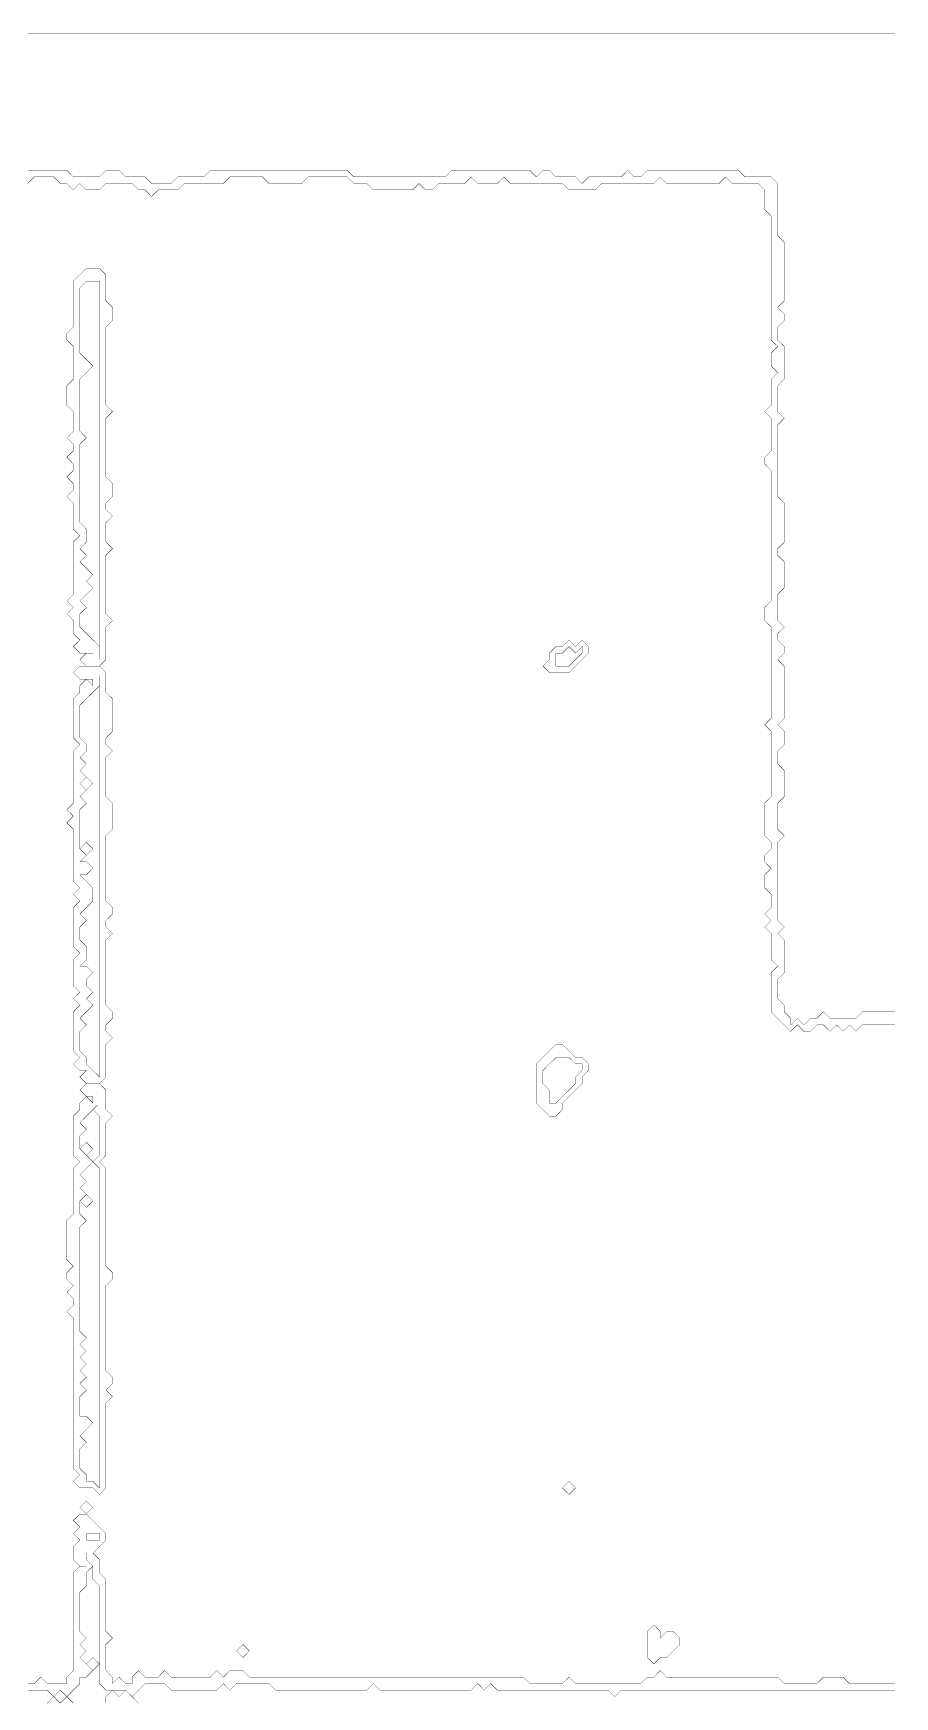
# Model space of a CAD drawing. Header units: metres. Extents: x 0 to 5089, y -5089 to 0.
# Drawn here: x 2458 to 3774, y -2540 to 0 of the extents above; entities that cross this region are included whole.
import ezdxf

# ---------------------------------------------------------------- set-up
doc = ezdxf.new("R2010")
doc.units = ezdxf.units.M
doc.layers.add('conductor', color=1, linetype='Continuous')
doc.layers.add('substrate', color=5, linetype='Continuous')

msp = doc.modelspace()

# ---------------------------------------------------------------- linework, layer by layer
at = {"layer": 'conductor', "const_width": 0.5}
for points in [[(3774.5, -1513.8), (3764.5, -1513.8), (3754.5, -1513.8), (3744.6, -1513.8), (3734.6, -1513.8), (3724.7, -1513.8), (3714.7, -1523.7), (3704.7, -1513.8), (3694.8, -1523.7), (3684.8, -1513.8), (3674.9, -1523.7), (3664.9, -1513.8), (3654.9, -1513.8), (3645, -1523.7), (3635, -1523.7), (3625.1, -1513.8), (3615.1, -1523.7), (3605.2, -1513.8), (3595.2, -1503.8), (3585.2, -1493.8), (3585.2, -1483.9), (3585.2, -1473.9), (3585.2, -1464), (3585.2, -1454), (3585.2, -1444.1), (3585.2, -1434.1), (3595.2, -1424.1), (3585.2, -1414.2), (3585.2, -1404.2), (3585.2, -1394.3), (3585.2, -1384.3), (3585.2, -1374.3), (3575.3, -1364.4), (3585.2, -1354.4), (3575.3, -1344.5), (3585.2, -1334.5), (3585.2, -1324.5), (3585.2, -1314.6), (3575.3, -1304.6), (3575.3, -1294.7), (3575.3, -1284.7), (3585.2, -1274.8), (3575.3, -1264.8), (3575.3, -1254.8), (3585.2, -1244.9), (3585.2, -1234.9), (3575.3, -1225), (3575.3, -1215), (3575.3, -1205), (3575.3, -1195.1), (3575.3, -1185.1), (3575.3, -1175.2), (3585.2, -1165.2), (3585.2, -1155.2), (3585.2, -1145.3), (3585.2, -1135.3), (3585.2, -1125.4), (3585.2, -1115.4), (3585.2, -1105.4), (3585.2, -1095.5), (3585.2, -1085.5), (3585.2, -1075.6), (3585.2, -1065.6), (3575.3, -1055.7), (3585.2, -1045.7), (3585.2, -1035.7), (3585.2, -1025.8), (3585.2, -1015.8), (3585.2, -1005.9), (3585.2, -995.9), (3585.2, -985.9), (3585.2, -976), (3585.2, -966), (3585.2, -956.1), (3585.2, -946.1), (3585.2, -936.1), (3585.2, -926.2), (3585.2, -916.2), (3585.2, -906.3), (3575.3, -896.3), (3575.3, -886.3), (3575.3, -876.4), (3585.2, -866.4), (3585.2, -856.5), (3585.2, -846.5), (3585.2, -836.6), (3585.2, -826.6), (3585.2, -816.6), (3585.2, -806.7), (3585.2, -796.7), (3585.2, -786.8), (3585.2, -776.8), (3585.2, -766.8), (3585.2, -756.9), (3585.2, -746.9), (3585.2, -737), (3585.2, -727), (3585.2, -717), (3585.2, -707.1), (3585.2, -697.1), (3585.2, -687.2), (3585.2, -677.2), (3585.2, -667.3), (3575.3, -657.3), (3575.3, -647.3), (3585.2, -637.4), (3585.2, -627.4), (3585.2, -617.5), (3585.2, -607.5), (3585.2, -597.5), (3585.2, -587.6), (3575.3, -577.6), (3585.2, -567.7), (3585.2, -557.7), (3585.2, -547.7), (3585.2, -537.8), (3585.2, -527.8), (3595.2, -517.9), (3585.2, -507.9), (3585.2, -497.9), (3585.2, -488), (3595.2, -478), (3585.2, -468.1), (3585.2, -458.1), (3585.2, -448.2), (3585.2, -438.2), (3585.2, -428.2), (3585.2, -418.3), (3585.2, -408.3), (3585.2, -398.4), (3585.2, -388.4), (3585.2, -378.4), (3585.2, -368.5), (3585.2, -358.5), (3585.2, -348.6), (3585.2, -338.6), (3585.2, -328.6), (3585.2, -318.7), (3585.2, -308.7), (3585.2, -298.8), (3585.2, -288.8), (3585.2, -278.9), (3575.3, -268.9), (3575.3, -258.9), (3575.3, -249), (3575.3, -239), (3565.3, -229.1), (3555.4, -229.1), (3545.4, -229.1), (3535.4, -229.1), (3525.5, -229.1), (3515.5, -219.1), (3505.6, -229.1), (3495.6, -229.1), (3485.6, -229.1), (3475.7, -229.1), (3465.7, -229.1), (3455.8, -229.1), (3445.8, -229.1), (3435.8, -229.1), (3425.9, -229.1), (3415.9, -219.1), (3406, -229.1), (3396, -229.1), (3386.1, -229.1), (3376.1, -229.1), (3366.1, -229.1), (3356.2, -229.1), (3346.2, -229.1), (3336.3, -229.1), (3326.3, -229.1), (3316.3, -239), (3306.4, -239), (3296.4, -239), (3286.5, -239), (3276.5, -239), (3266.5, -229.1), (3256.6, -229.1), (3246.6, -229.1), (3236.7, -229.1), (3226.7, -229.1), (3216.8, -229.1), (3206.8, -229.1), (3196.8, -229.1), (3186.9, -229.1), (3176.9, -219.1), (3167, -229.1), (3157, -229.1), (3147, -229.1), (3137.1, -229.1), (3127.1, -219.1), (3117.2, -229.1), (3107.2, -229.1), (3097.2, -229.1), (3087.3, -229.1), (3077.3, -229.1), (3067.4, -239), (3057.4, -239), (3047.4, -229.1), (3037.5, -239), (3027.5, -239), (3017.6, -239), (3007.6, -239), (2997.7, -239), (2987.7, -239), (2977.7, -239), (2967.8, -229.1), (2957.8, -229.1), (2947.9, -229.1), (2937.9, -219.1), (2927.9, -219.1), (2918, -219.1), (2908, -219.1), (2898.1, -219.1), (2888.1, -219.1), (2878.1, -219.1), (2868.2, -229.1), (2858.2, -229.1), (2848.3, -229.1), (2838.3, -229.1), (2828.4, -229.1), (2818.4, -229.1), (2808.4, -219.1), (2798.5, -219.1), (2788.5, -219.1), (2778.6, -219.1), (2768.6, -219.1), (2758.6, -219.1), (2748.7, -229.1), (2738.7, -229.1), (2728.8, -229.1), (2718.8, -229.1), (2708.8, -229.1), (2698.9, -229.1), (2688.9, -229.1), (2679, -239), (2669, -239), (2659, -239), (2649.1, -239), (2639.1, -249), (2629.2, -239), (2619.2, -239), (2609.3, -229.1), (2599.3, -229.1), (2589.3, -229.1), (2579.4, -229.1), (2569.4, -229.1), (2559.5, -239), (2549.5, -239), (2539.5, -239), (2529.6, -229.1), (2519.6, -239), (2509.7, -229.1), (2499.7, -229.1), (2489.7, -219.1), (2479.8, -219.1), (2469.8, -219.1), (2459.9, -219.1), (2449.9, -229.1)], [(2449.9, -2519.6), (2459.9, -2519.6), (2469.8, -2509.7), (2479.8, -2519.6), (2489.7, -2519.6), (2499.7, -2519.6), (2509.7, -2519.6), (2509.7, -2509.7), (2519.6, -2499.7), (2519.6, -2489.7), (2519.6, -2479.8), (2519.6, -2469.8), (2519.6, -2459.9), (2519.6, -2449.9), (2519.6, -2440), (2519.6, -2430), (2519.6, -2420), (2519.6, -2410.1), (2519.6, -2400.1), (2519.6, -2390.2), (2519.6, -2380.2), (2519.6, -2370.2), (2519.6, -2360.3), (2519.6, -2350.3), (2529.6, -2340.4), (2539.5, -2340.4), (2529.6, -2340.4), (2519.6, -2330.4), (2519.6, -2320.4), (2519.6, -2310.5), (2529.6, -2300.5), (2519.6, -2290.6), (2529.6, -2280.6), (2519.6, -2270.6), (2529.6, -2260.7), (2539.5, -2260.7), (2549.5, -2270.6), (2559.5, -2280.6), (2569.4, -2290.6), (2569.4, -2300.5), (2559.5, -2310.5), (2549.5, -2320.4), (2559.5, -2330.4), (2559.5, -2340.4), (2559.5, -2350.3), (2569.4, -2360.3), (2569.4, -2370.2), (2569.4, -2380.2), (2569.4, -2390.2), (2569.4, -2400.1), (2569.4, -2410.1), (2569.4, -2420), (2569.4, -2430), (2569.4, -2440), (2579.4, -2449.9), (2569.4, -2459.9), (2569.4, -2469.8), (2569.4, -2479.8), (2569.4, -2489.7), (2569.4, -2499.7), (2579.4, -2509.7), (2579.4, -2519.6), (2589.3, -2509.7), (2599.3, -2519.6), (2609.3, -2519.6), (2609.3, -2509.7), (2619.2, -2499.7), (2629.2, -2509.7), (2639.1, -2509.7), (2649.1, -2509.7), (2659, -2499.7), (2669, -2509.7), (2679, -2509.7), (2688.9, -2509.7), (2698.9, -2509.7), (2708.8, -2509.7), (2718.8, -2509.7), (2728.8, -2509.7), (2738.7, -2499.7), (2748.7, -2509.7), (2758.6, -2499.7), (2768.6, -2499.7), (2778.6, -2499.7), (2788.5, -2509.7), (2798.5, -2509.7), (2808.4, -2509.7), (2818.4, -2509.7), (2828.4, -2509.7), (2838.3, -2509.7), (2848.3, -2509.7), (2858.2, -2509.7), (2868.2, -2509.7), (2878.1, -2509.7), (2888.1, -2509.7), (2898.1, -2509.7), (2908, -2509.7), (2918, -2509.7), (2927.9, -2509.7), (2937.9, -2509.7), (2947.9, -2509.7), (2957.8, -2509.7), (2967.8, -2509.7), (2977.7, -2509.7), (2987.7, -2509.7), (2997.7, -2509.7), (3007.6, -2509.7), (3017.6, -2509.7), (3027.5, -2509.7), (3037.5, -2509.7), (3047.4, -2509.7), (3057.4, -2509.7), (3067.4, -2509.7), (3077.3, -2509.7), (3087.3, -2509.7), (3097.2, -2509.7), (3107.2, -2509.7), (3117.2, -2509.7), (3127.1, -2509.7), (3137.1, -2509.7), (3147, -2509.7), (3157, -2509.7), (3167, -2509.7), (3176.9, -2509.7), (3186.9, -2509.7), (3196.8, -2509.7), (3206.8, -2509.7), (3216.8, -2519.6), (3226.7, -2519.6), (3236.7, -2519.6), (3246.6, -2519.6), (3256.6, -2519.6), (3266.5, -2519.6), (3276.5, -2509.7), (3286.5, -2519.6), (3296.4, -2519.6), (3306.4, -2519.6), (3316.3, -2519.6), (3326.3, -2519.6), (3336.3, -2519.6), (3346.2, -2519.6), (3356.2, -2519.6), (3366.1, -2519.6), (3376.1, -2519.6), (3386.1, -2519.6), (3396, -2509.7), (3406, -2509.7), (3415.9, -2499.7), (3425.9, -2509.7), (3435.8, -2509.7), (3445.8, -2509.7), (3455.8, -2509.7), (3465.7, -2509.7), (3475.7, -2509.7), (3485.6, -2509.7), (3495.6, -2509.7), (3505.6, -2509.7), (3515.5, -2509.7), (3525.5, -2509.7), (3535.4, -2509.7), (3545.4, -2509.7), (3555.4, -2509.7), (3565.3, -2509.7), (3575.3, -2509.7), (3585.2, -2509.7), (3595.2, -2509.7), (3605.2, -2519.6), (3615.1, -2519.6), (3625.1, -2519.6), (3635, -2519.6), (3645, -2519.6), (3654.9, -2519.6), (3664.9, -2509.7), (3674.9, -2509.7), (3684.8, -2509.7), (3694.8, -2509.7), (3704.7, -2519.6), (3714.7, -2519.6), (3724.7, -2519.6), (3734.6, -2519.6), (3744.6, -2519.6), (3754.5, -2519.6), (3764.5, -2519.6), (3774.5, -2519.6)]]:
    msp.add_lwpolyline(points, dxfattribs=at)
for points in [[(2529.6, -368.5), (2539.5, -358.5), (2549.5, -358.5), (2559.5, -358.5), (2569.4, -368.5), (2569.4, -378.4), (2569.4, -388.4), (2569.4, -398.4), (2569.4, -408.3), (2579.4, -418.3), (2579.4, -428.2), (2579.4, -438.2), (2569.4, -448.2), (2569.4, -458.1), (2569.4, -468.1), (2569.4, -478), (2569.4, -488), (2569.4, -497.9), (2569.4, -507.9), (2569.4, -517.9), (2569.4, -527.8), (2569.4, -537.8), (2569.4, -547.7), (2569.4, -557.7), (2569.4, -567.7), (2579.4, -577.6), (2569.4, -587.6), (2569.4, -597.5), (2569.4, -607.5), (2569.4, -617.5), (2569.4, -627.4), (2569.4, -637.4), (2569.4, -647.3), (2569.4, -657.3), (2569.4, -667.3), (2569.4, -677.2), (2579.4, -687.2), (2579.4, -697.1), (2579.4, -707.1), (2569.4, -717), (2569.4, -727), (2579.4, -737), (2569.4, -746.9), (2569.4, -756.9), (2569.4, -766.8), (2569.4, -776.8), (2579.4, -786.8), (2569.4, -796.7), (2569.4, -806.7), (2569.4, -816.6), (2569.4, -826.6), (2569.4, -836.6), (2569.4, -846.5), (2569.4, -856.5), (2569.4, -866.4), (2569.4, -876.4), (2569.4, -886.3), (2579.4, -896.3), (2569.4, -906.3), (2569.4, -916.2), (2569.4, -926.2), (2569.4, -936.1), (2569.4, -946.1), (2569.4, -956.1), (2559.5, -966), (2549.5, -966), (2539.5, -966), (2529.6, -956.1), (2539.5, -946.1), (2549.5, -946.1), (2539.5, -946.1), (2529.6, -946.1), (2519.6, -936.1), (2529.6, -926.2), (2519.6, -916.2), (2519.6, -906.3), (2519.6, -896.3), (2509.7, -886.3), (2519.6, -876.4), (2509.7, -866.4), (2519.6, -856.5), (2519.6, -846.5), (2519.6, -836.6), (2519.6, -826.6), (2519.6, -816.6), (2519.6, -806.7), (2519.6, -796.7), (2519.6, -786.8), (2519.6, -776.8), (2529.6, -766.8), (2519.6, -756.9), (2519.6, -746.9), (2519.6, -737), (2519.6, -727), (2519.6, -717), (2509.7, -707.1), (2519.6, -697.1), (2519.6, -687.2), (2509.7, -677.2), (2519.6, -667.3), (2519.6, -657.3), (2509.7, -647.3), (2519.6, -637.4), (2519.6, -627.4), (2509.7, -617.5), (2519.6, -607.5), (2519.6, -597.5), (2519.6, -587.6), (2519.6, -577.6), (2509.7, -567.7), (2509.7, -557.7), (2509.7, -547.7), (2509.7, -537.8), (2519.6, -527.8), (2519.6, -517.9), (2519.6, -507.9), (2519.6, -497.9), (2519.6, -488), (2519.6, -478), (2509.7, -468.1), (2509.7, -458.1), (2519.6, -448.2), (2519.6, -438.2), (2519.6, -428.2), (2519.6, -418.3), (2519.6, -408.3), (2519.6, -398.4), (2519.6, -388.4), (2519.6, -378.4)], [(3266.5, -936.1), (3276.5, -926.2), (3286.5, -936.1), (3296.4, -926.2), (3306.4, -936.1), (3306.4, -946.1), (3296.4, -956.1), (3286.5, -966), (3276.5, -976), (3266.5, -976), (3256.6, -976), (3246.6, -976), (3236.7, -966), (3246.6, -956.1), (3246.6, -946.1), (3256.6, -936.1)], [(2519.6, -976), (2529.6, -966), (2539.5, -966), (2549.5, -966), (2559.5, -966), (2569.4, -976), (2569.4, -985.9), (2569.4, -995.9), (2569.4, -1005.9), (2579.4, -1015.8), (2579.4, -1025.8), (2579.4, -1035.7), (2579.4, -1045.7), (2579.4, -1055.7), (2579.4, -1065.6), (2569.4, -1075.6), (2569.4, -1085.5), (2579.4, -1095.5), (2569.4, -1105.4), (2569.4, -1115.4), (2569.4, -1125.4), (2569.4, -1135.3), (2569.4, -1145.3), (2569.4, -1155.2), (2569.4, -1165.2), (2579.4, -1175.2), (2579.4, -1185.1), (2579.4, -1195.1), (2579.4, -1205), (2579.4, -1215), (2569.4, -1225), (2569.4, -1234.9), (2569.4, -1244.9), (2569.4, -1254.8), (2569.4, -1264.8), (2569.4, -1274.8), (2569.4, -1284.7), (2569.4, -1294.7), (2569.4, -1304.6), (2569.4, -1314.6), (2569.4, -1324.5), (2579.4, -1334.5), (2579.4, -1344.5), (2569.4, -1354.4), (2569.4, -1364.4), (2579.4, -1374.3), (2569.4, -1384.3), (2569.4, -1394.3), (2569.4, -1404.2), (2569.4, -1414.2), (2569.4, -1424.1), (2569.4, -1434.1), (2569.4, -1444.1), (2569.4, -1454), (2569.4, -1464), (2569.4, -1473.9), (2569.4, -1483.9), (2579.4, -1493.8), (2579.4, -1503.8), (2569.4, -1513.8), (2569.4, -1523.7), (2579.4, -1533.7), (2569.4, -1543.6), (2569.4, -1553.6), (2569.4, -1563.6), (2569.4, -1573.5), (2569.4, -1583.5), (2569.4, -1593.4), (2559.5, -1603.4), (2549.5, -1603.4), (2539.5, -1603.4), (2529.6, -1593.4), (2539.5, -1583.5), (2529.6, -1583.5), (2519.6, -1573.5), (2529.6, -1563.6), (2519.6, -1553.6), (2519.6, -1543.6), (2519.6, -1533.7), (2519.6, -1523.7), (2519.6, -1513.8), (2519.6, -1503.8), (2519.6, -1493.8), (2529.6, -1483.9), (2519.6, -1473.9), (2529.6, -1464), (2519.6, -1454), (2519.6, -1444.1), (2519.6, -1434.1), (2519.6, -1424.1), (2519.6, -1414.2), (2529.6, -1404.2), (2519.6, -1394.3), (2519.6, -1384.3), (2519.6, -1374.3), (2519.6, -1364.4), (2519.6, -1354.4), (2519.6, -1344.5), (2519.6, -1334.5), (2529.6, -1324.5), (2519.6, -1314.6), (2529.6, -1304.6), (2519.6, -1294.7), (2519.6, -1284.7), (2519.6, -1274.8), (2519.6, -1264.8), (2519.6, -1254.8), (2519.6, -1244.9), (2519.6, -1234.9), (2519.6, -1225), (2519.6, -1215), (2509.7, -1205), (2519.6, -1195.1), (2509.7, -1185.1), (2519.6, -1175.2), (2519.6, -1165.2), (2519.6, -1155.2), (2519.6, -1145.3), (2519.6, -1135.3), (2519.6, -1125.4), (2519.6, -1115.4), (2519.6, -1105.4), (2519.6, -1095.5), (2529.6, -1085.5), (2519.6, -1075.6), (2519.6, -1065.6), (2519.6, -1055.7), (2519.6, -1045.7), (2519.6, -1035.7), (2519.6, -1025.8), (2519.6, -1015.8), (2529.6, -1005.9), (2529.6, -995.9), (2539.5, -985.9), (2549.5, -995.9), (2549.5, -985.9), (2539.5, -985.9), (2529.6, -985.9)], [(3246.6, -1553.6), (3256.6, -1543.6), (3266.5, -1543.6), (3276.5, -1553.6), (3286.5, -1563.6), (3296.4, -1563.6), (3306.4, -1573.5), (3306.4, -1583.5), (3296.4, -1593.4), (3296.4, -1603.4), (3286.5, -1613.4), (3276.5, -1623.3), (3266.5, -1633.3), (3266.5, -1643.2), (3256.6, -1653.2), (3246.6, -1653.2), (3236.7, -1643.2), (3226.7, -1633.3), (3226.7, -1623.3), (3226.7, -1613.4), (3226.7, -1603.4), (3226.7, -1593.4), (3226.7, -1583.5), (3226.7, -1573.5), (3236.7, -1563.6)], [(2529.6, -1613.4), (2539.5, -1603.4), (2549.5, -1603.4), (2559.5, -1603.4), (2569.4, -1613.4), (2569.4, -1623.3), (2569.4, -1633.3), (2569.4, -1643.2), (2579.4, -1653.2), (2569.4, -1663.2), (2569.4, -1673.1), (2569.4, -1683.1), (2569.4, -1693), (2569.4, -1703), (2569.4, -1712.9), (2559.5, -1722.9), (2569.4, -1732.9), (2569.4, -1742.8), (2569.4, -1752.8), (2569.4, -1762.7), (2569.4, -1772.7), (2569.4, -1782.7), (2569.4, -1792.6), (2569.4, -1802.6), (2569.4, -1812.5), (2569.4, -1822.5), (2569.4, -1832.5), (2569.4, -1842.4), (2569.4, -1852.4), (2569.4, -1862.3), (2569.4, -1872.3), (2569.4, -1882.2), (2579.4, -1892.2), (2579.4, -1902.2), (2569.4, -1912.1), (2569.4, -1922.1), (2569.4, -1932), (2569.4, -1942), (2569.4, -1952), (2569.4, -1961.9), (2569.4, -1971.9), (2569.4, -1981.8), (2569.4, -1991.8), (2569.4, -2001.8), (2569.4, -2011.7), (2569.4, -2021.7), (2569.4, -2031.6), (2569.4, -2041.6), (2579.4, -2051.6), (2579.4, -2061.5), (2569.4, -2071.5), (2579.4, -2081.4), (2569.4, -2091.4), (2569.4, -2101.3), (2569.4, -2111.3), (2569.4, -2121.3), (2569.4, -2131.2), (2569.4, -2141.2), (2569.4, -2151.1), (2569.4, -2161.1), (2569.4, -2171.1), (2569.4, -2181), (2569.4, -2191), (2569.4, -2200.9), (2569.4, -2210.9), (2569.4, -2220.9), (2559.5, -2230.8), (2549.5, -2220.9), (2539.5, -2220.9), (2529.6, -2220.9), (2519.6, -2210.9), (2529.6, -2200.9), (2519.6, -2191), (2519.6, -2181), (2519.6, -2171.1), (2519.6, -2161.1), (2519.6, -2151.1), (2519.6, -2141.2), (2519.6, -2131.2), (2519.6, -2121.3), (2519.6, -2111.3), (2519.6, -2101.3), (2519.6, -2091.4), (2519.6, -2081.4), (2519.6, -2071.5), (2519.6, -2061.5), (2519.6, -2051.6), (2519.6, -2041.6), (2519.6, -2031.6), (2519.6, -2021.7), (2519.6, -2011.7), (2519.6, -2001.8), (2519.6, -1991.8), (2519.6, -1981.8), (2519.6, -1971.9), (2519.6, -1961.9), (2509.7, -1952), (2519.6, -1942), (2519.6, -1932), (2509.7, -1922.1), (2519.6, -1912.1), (2509.7, -1902.2), (2509.7, -1892.2), (2519.6, -1882.2), (2509.7, -1872.3), (2509.7, -1862.3), (2509.7, -1852.4), (2509.7, -1842.4), (2509.7, -1832.5), (2509.7, -1822.5), (2509.7, -1812.5), (2519.6, -1802.6), (2519.6, -1792.6), (2519.6, -1782.7), (2519.6, -1772.7), (2519.6, -1762.7), (2519.6, -1752.8), (2519.6, -1742.8), (2519.6, -1732.9), (2529.6, -1722.9), (2519.6, -1712.9), (2519.6, -1703), (2519.6, -1693), (2519.6, -1683.1), (2519.6, -1673.1), (2519.6, -1663.2), (2519.6, -1653.2), (2529.6, -1643.2), (2529.6, -1633.3), (2539.5, -1623.3), (2549.5, -1633.3), (2549.5, -1623.3), (2539.5, -1623.3)], [(3266.5, -2220.9), (3276.5, -2210.9), (3286.5, -2220.9), (3276.5, -2230.8)], [(2529.6, -2250.7), (2539.5, -2240.8), (2549.5, -2250.7), (2539.5, -2260.7)], [(3396, -2440), (3406, -2430), (3415.9, -2440), (3415.9, -2449.9), (3425.9, -2440), (3435.8, -2440), (3445.8, -2449.9), (3445.8, -2459.9), (3435.8, -2469.8), (3425.9, -2479.8), (3415.9, -2479.8), (3406, -2489.7), (3396, -2479.8), (3396, -2469.8), (3396, -2459.9), (3396, -2449.9)], [(2768.6, -2469.8), (2778.6, -2459.9), (2788.5, -2469.8), (2778.6, -2479.8)]]:
    msp.add_lwpolyline(points, close=True, dxfattribs=at)
at = {"layer": 'substrate', "const_width": 0.5}
for points in [[(3774.5, 0), (3764.5, 0), (3754.5, 0), (3744.6, 0), (3734.6, 0), (3724.7, 0), (3714.7, 0), (3704.7, 0), (3694.8, 0), (3684.8, 0), (3674.9, 0), (3664.9, 0), (3654.9, 0), (3645, 0), (3635, 0), (3625.1, 0), (3615.1, 0), (3605.2, 0), (3595.2, 0), (3585.2, 0), (3575.3, 0), (3565.3, 0), (3555.4, 0), (3545.4, 0), (3535.4, 0), (3525.5, 0), (3515.5, 0), (3505.6, 0), (3495.6, 0), (3485.6, 0), (3475.7, 0), (3465.7, 0), (3455.8, 0), (3445.8, 0), (3435.8, 0), (3425.9, 0), (3415.9, 0), (3406, 0), (3396, 0), (3386.1, 0), (3376.1, 0), (3366.1, 0), (3356.2, 0), (3346.2, 0), (3336.3, 0), (3326.3, 0), (3316.3, 0), (3306.4, 0), (3296.4, 0), (3286.5, 0), (3276.5, 0), (3266.5, 0), (3256.6, 0), (3246.6, 0), (3236.7, 0), (3226.7, 0), (3216.8, 0), (3206.8, 0), (3196.8, 0), (3186.9, 0), (3176.9, 0), (3167, 0), (3157, 0), (3147, 0), (3137.1, 0), (3127.1, 0), (3117.2, 0), (3107.2, 0), (3097.2, 0), (3087.3, 0), (3077.3, 0), (3067.4, 0), (3057.4, 0), (3047.4, 0), (3037.5, 0), (3027.5, 0), (3017.6, 0), (3007.6, 0), (2997.7, 0), (2987.7, 0), (2977.7, 0), (2967.8, 0), (2957.8, 0), (2947.9, 0), (2937.9, 0), (2927.9, 0), (2918, 0), (2908, 0), (2898.1, 0), (2888.1, 0), (2878.1, 0), (2868.2, 0), (2858.2, 0), (2848.3, 0), (2838.3, 0), (2828.4, 0), (2818.4, 0), (2808.4, 0), (2798.5, 0), (2788.5, 0), (2778.6, 0), (2768.6, 0), (2758.6, 0), (2748.7, 0), (2738.7, 0), (2728.8, 0), (2718.8, 0), (2708.8, 0), (2698.9, 0), (2688.9, 0), (2679, 0), (2669, 0), (2659, 0), (2649.1, 0), (2639.1, 0), (2629.2, 0), (2619.2, 0), (2609.3, 0), (2599.3, 0), (2589.3, 0), (2579.4, 0), (2569.4, 0), (2559.5, 0), (2549.5, 0), (2539.5, 0), (2529.6, 0), (2519.6, 0), (2509.7, 0), (2499.7, 0), (2489.7, 0), (2479.8, 0), (2469.8, 0), (2459.9, 0), (2449.9, 0)], [(2449.9, -209.1), (2459.9, -209.1), (2469.8, -209.1), (2479.8, -209.1), (2489.7, -209.1), (2499.7, -209.1), (2509.7, -209.1), (2519.6, -219.1), (2529.6, -219.1), (2539.5, -219.1), (2549.5, -219.1), (2559.5, -219.1), (2569.4, -209.1), (2579.4, -209.1), (2589.3, -209.1), (2599.3, -219.1), (2609.3, -219.1), (2619.2, -219.1), (2629.2, -219.1), (2639.1, -229.1), (2649.1, -229.1), (2659, -229.1), (2669, -229.1), (2679, -219.1), (2688.9, -219.1), (2698.9, -219.1), (2708.8, -219.1), (2718.8, -219.1), (2728.8, -209.1), (2738.7, -209.1), (2748.7, -209.1), (2758.6, -209.1), (2768.6, -209.1), (2778.6, -209.1), (2788.5, -209.1), (2798.5, -209.1), (2808.4, -209.1), (2818.4, -209.1), (2828.4, -209.1), (2838.3, -209.1), (2848.3, -209.1), (2858.2, -209.1), (2868.2, -209.1), (2878.1, -209.1), (2888.1, -209.1), (2898.1, -209.1), (2908, -209.1), (2918, -209.1), (2927.9, -209.1), (2937.9, -209.1), (2947.9, -219.1), (2957.8, -219.1), (2967.8, -219.1), (2977.7, -219.1), (2987.7, -219.1), (2997.7, -219.1), (3007.6, -219.1), (3017.6, -219.1), (3027.5, -219.1), (3037.5, -219.1), (3047.4, -219.1), (3057.4, -219.1), (3067.4, -219.1), (3077.3, -219.1), (3087.3, -219.1), (3097.2, -209.1), (3107.2, -209.1), (3117.2, -209.1), (3127.1, -209.1), (3137.1, -209.1), (3147, -209.1), (3157, -209.1), (3167, -209.1), (3176.9, -209.1), (3186.9, -209.1), (3196.8, -209.1), (3206.8, -209.1), (3216.8, -209.1), (3226.7, -219.1), (3236.7, -209.1), (3246.6, -209.1), (3256.6, -219.1), (3266.5, -219.1), (3276.5, -219.1), (3286.5, -219.1), (3296.4, -229.1), (3306.4, -219.1), (3316.3, -219.1), (3326.3, -219.1), (3336.3, -219.1), (3346.2, -219.1), (3356.2, -219.1), (3366.1, -209.1), (3376.1, -219.1), (3386.1, -219.1), (3396, -209.1), (3406, -209.1), (3415.9, -209.1), (3425.9, -209.1), (3435.8, -209.1), (3445.8, -209.1), (3455.8, -209.1), (3465.7, -209.1), (3475.7, -209.1), (3485.6, -209.1), (3495.6, -209.1), (3505.6, -209.1), (3515.5, -209.1), (3525.5, -209.1), (3535.4, -209.1), (3545.4, -219.1), (3555.4, -219.1), (3565.3, -219.1), (3575.3, -219.1), (3585.2, -219.1), (3595.2, -229.1), (3595.2, -239), (3595.2, -249), (3595.2, -258.9), (3595.2, -268.9), (3595.2, -278.9), (3595.2, -288.8), (3595.2, -298.8), (3595.2, -308.7), (3605.2, -318.7), (3605.2, -328.6), (3605.2, -338.6), (3605.2, -348.6), (3605.2, -358.5), (3605.2, -368.5), (3605.2, -378.4), (3605.2, -388.4), (3605.2, -398.4), (3605.2, -408.3), (3595.2, -418.3), (3605.2, -428.2), (3605.2, -438.2), (3595.2, -448.2), (3595.2, -458.1), (3595.2, -468.1), (3605.2, -478), (3605.2, -488), (3605.2, -497.9), (3605.2, -507.9), (3605.2, -517.9), (3605.2, -527.8), (3595.2, -537.8), (3595.2, -547.7), (3595.2, -557.7), (3595.2, -567.7), (3595.2, -577.6), (3605.2, -587.6), (3595.2, -597.5), (3595.2, -607.5), (3595.2, -617.5), (3595.2, -627.4), (3595.2, -637.4), (3595.2, -647.3), (3595.2, -657.3), (3595.2, -667.3), (3595.2, -677.2), (3595.2, -687.2), (3595.2, -697.1), (3595.2, -707.1), (3605.2, -717), (3605.2, -727), (3605.2, -737), (3605.2, -746.9), (3605.2, -756.9), (3605.2, -766.8), (3605.2, -776.8), (3595.2, -786.8), (3595.2, -796.7), (3605.2, -806.7), (3605.2, -816.6), (3605.2, -826.6), (3605.2, -836.6), (3605.2, -846.5), (3595.2, -856.5), (3595.2, -866.4), (3595.2, -876.4), (3595.2, -886.3), (3595.2, -896.3), (3605.2, -906.3), (3595.2, -916.2), (3595.2, -926.2), (3605.2, -936.1), (3605.2, -946.1), (3595.2, -956.1), (3605.2, -966), (3605.2, -976), (3605.2, -985.9), (3605.2, -995.9), (3605.2, -1005.9), (3605.2, -1015.8), (3605.2, -1025.8), (3605.2, -1035.7), (3605.2, -1045.7), (3595.2, -1055.7), (3605.2, -1065.6), (3605.2, -1075.6), (3605.2, -1085.5), (3595.2, -1095.5), (3595.2, -1105.4), (3595.2, -1115.4), (3605.2, -1125.4), (3605.2, -1135.3), (3605.2, -1145.3), (3605.2, -1155.2), (3605.2, -1165.2), (3595.2, -1175.2), (3595.2, -1185.1), (3595.2, -1195.1), (3595.2, -1205), (3595.2, -1215), (3605.2, -1225), (3595.2, -1234.9), (3595.2, -1244.9), (3595.2, -1254.8), (3595.2, -1264.8), (3595.2, -1274.8), (3595.2, -1284.7), (3595.2, -1294.7), (3595.2, -1304.6), (3595.2, -1314.6), (3595.2, -1324.5), (3595.2, -1334.5), (3595.2, -1344.5), (3595.2, -1354.4), (3605.2, -1364.4), (3595.2, -1374.3), (3605.2, -1384.3), (3605.2, -1394.3), (3605.2, -1404.2), (3605.2, -1414.2), (3605.2, -1424.1), (3605.2, -1434.1), (3595.2, -1444.1), (3595.2, -1454), (3595.2, -1464), (3595.2, -1473.9), (3605.2, -1483.9), (3605.2, -1493.8), (3615.1, -1503.8), (3615.1, -1513.8), (3625.1, -1503.8), (3635, -1513.8), (3645, -1503.8), (3654.9, -1503.8), (3664.9, -1493.8), (3674.9, -1503.8), (3684.8, -1503.8), (3694.8, -1503.8), (3704.7, -1503.8), (3714.7, -1503.8), (3724.7, -1493.8), (3734.6, -1493.8), (3744.6, -1493.8), (3754.5, -1493.8), (3764.5, -1493.8), (3774.5, -1493.8)], [(3774.5, -2529.6), (3764.5, -2529.6), (3754.5, -2529.6), (3744.6, -2529.6), (3734.6, -2529.6), (3724.7, -2529.6), (3714.7, -2529.6), (3704.7, -2529.6), (3694.8, -2529.6), (3684.8, -2529.6), (3674.9, -2529.6), (3664.9, -2529.6), (3654.9, -2529.6), (3645, -2529.6), (3635, -2529.6), (3625.1, -2529.6), (3615.1, -2529.6), (3605.2, -2529.6), (3595.2, -2529.6), (3585.2, -2529.6), (3575.3, -2529.6), (3565.3, -2529.6), (3555.4, -2529.6), (3545.4, -2529.6), (3535.4, -2529.6), (3525.5, -2529.6), (3515.5, -2529.6), (3505.6, -2529.6), (3495.6, -2529.6), (3485.6, -2529.6), (3475.7, -2529.6), (3465.7, -2529.6), (3455.8, -2529.6), (3445.8, -2529.6), (3435.8, -2529.6), (3425.9, -2529.6), (3415.9, -2529.6), (3406, -2529.6), (3396, -2529.6), (3386.1, -2529.6), (3376.1, -2529.6), (3366.1, -2529.6), (3356.2, -2529.6), (3346.2, -2539.5), (3336.3, -2529.6), (3326.3, -2529.6), (3316.3, -2529.6), (3306.4, -2529.6), (3296.4, -2529.6), (3286.5, -2529.6), (3276.5, -2529.6), (3266.5, -2529.6), (3256.6, -2529.6), (3246.6, -2529.6), (3236.7, -2529.6), (3226.7, -2529.6), (3216.8, -2529.6), (3206.8, -2529.6), (3196.8, -2529.6), (3186.9, -2529.6), (3176.9, -2529.6), (3167, -2529.6), (3157, -2519.6), (3147, -2529.6), (3137.1, -2519.6), (3127.1, -2529.6), (3117.2, -2529.6), (3107.2, -2529.6), (3097.2, -2529.6), (3087.3, -2529.6), (3077.3, -2529.6), (3067.4, -2529.6), (3057.4, -2529.6), (3047.4, -2529.6), (3037.5, -2529.6), (3027.5, -2529.6), (3017.6, -2529.6), (3007.6, -2529.6), (2997.7, -2529.6), (2987.7, -2529.6), (2977.7, -2519.6), (2967.8, -2529.6), (2957.8, -2529.6), (2947.9, -2529.6), (2937.9, -2529.6), (2927.9, -2529.6), (2918, -2529.6), (2908, -2529.6), (2898.1, -2529.6), (2888.1, -2529.6), (2878.1, -2529.6), (2868.2, -2529.6), (2858.2, -2529.6), (2848.3, -2529.6), (2838.3, -2529.6), (2828.4, -2529.6), (2818.4, -2519.6), (2808.4, -2519.6), (2798.5, -2519.6), (2788.5, -2519.6), (2778.6, -2519.6), (2768.6, -2519.6), (2758.6, -2529.6), (2748.7, -2519.6), (2738.7, -2529.6), (2728.8, -2529.6), (2718.8, -2529.6), (2708.8, -2529.6), (2698.9, -2529.6), (2688.9, -2529.6), (2679, -2529.6), (2669, -2529.6), (2659, -2519.6), (2649.1, -2519.6), (2639.1, -2519.6), (2629.2, -2519.6), (2619.2, -2529.6), (2609.3, -2539.5), (2599.3, -2529.6), (2589.3, -2529.6), (2579.4, -2529.6), (2569.4, -2529.6), (2559.5, -2519.6), (2559.5, -2509.7), (2559.5, -2499.7), (2559.5, -2489.7), (2559.5, -2479.8), (2559.5, -2469.8), (2559.5, -2459.9), (2559.5, -2449.9), (2559.5, -2440), (2559.5, -2430), (2559.5, -2420), (2559.5, -2410.1), (2559.5, -2400.1), (2559.5, -2390.2), (2559.5, -2380.2), (2559.5, -2370.2), (2549.5, -2360.3), (2549.5, -2350.3), (2549.5, -2340.4), (2539.5, -2330.4), (2539.5, -2320.4), (2539.5, -2330.4), (2549.5, -2340.4), (2539.5, -2350.3), (2539.5, -2360.3), (2539.5, -2370.2), (2529.6, -2380.2), (2529.6, -2390.2), (2529.6, -2400.1), (2529.6, -2410.1), (2529.6, -2420), (2529.6, -2430), (2529.6, -2440), (2539.5, -2449.9), (2529.6, -2459.9), (2539.5, -2469.8), (2529.6, -2479.8), (2539.5, -2489.7), (2549.5, -2499.7), (2539.5, -2509.7), (2529.6, -2509.7), (2529.6, -2519.6), (2519.6, -2529.6), (2509.7, -2539.5), (2499.7, -2529.6), (2489.7, -2539.5), (2479.8, -2529.6), (2469.8, -2529.6), (2459.9, -2529.6), (2449.9, -2529.6)], [(2479.8, -2549.5), (2489.7, -2539.5), (2499.7, -2549.5), (2509.7, -2539.5), (2519.6, -2549.5)], [(2569.4, -2549.5), (2569.4, -2539.5), (2579.4, -2529.6), (2589.3, -2539.5), (2599.3, -2529.6), (2609.3, -2539.5), (2619.2, -2549.5)]]:
    msp.add_lwpolyline(points, dxfattribs=at)
for points in [[(2539.5, -378.4), (2529.6, -388.4), (2529.6, -398.4), (2529.6, -408.3), (2529.6, -418.3), (2529.6, -428.2), (2529.6, -438.2), (2529.6, -448.2), (2529.6, -458.1), (2529.6, -468.1), (2529.6, -478), (2529.6, -488), (2539.5, -497.9), (2549.5, -507.9), (2539.5, -517.9), (2529.6, -527.8), (2529.6, -537.8), (2529.6, -547.7), (2529.6, -557.7), (2529.6, -567.7), (2529.6, -577.6), (2529.6, -587.6), (2529.6, -597.5), (2529.6, -607.5), (2539.5, -617.5), (2529.6, -627.4), (2529.6, -637.4), (2529.6, -647.3), (2529.6, -657.3), (2529.6, -667.3), (2529.6, -677.2), (2529.6, -687.2), (2529.6, -697.1), (2529.6, -707.1), (2529.6, -717), (2529.6, -727), (2529.6, -737), (2529.6, -746.9), (2539.5, -756.9), (2539.5, -766.8), (2539.5, -776.8), (2529.6, -786.8), (2539.5, -796.7), (2529.6, -806.7), (2539.5, -816.6), (2549.5, -826.6), (2539.5, -836.6), (2549.5, -846.5), (2539.5, -856.5), (2529.6, -866.4), (2539.5, -876.4), (2529.6, -886.3), (2529.6, -896.3), (2529.6, -906.3), (2539.5, -916.2), (2549.5, -926.2), (2559.5, -936.1), (2559.5, -946.1), (2559.5, -956.1), (2559.5, -946.1), (2559.5, -936.1), (2559.5, -926.2), (2559.5, -916.2), (2559.5, -906.3), (2559.5, -896.3), (2559.5, -886.3), (2559.5, -876.4), (2559.5, -866.4), (2559.5, -856.5), (2559.5, -846.5), (2559.5, -836.6), (2559.5, -826.6), (2559.5, -816.6), (2559.5, -806.7), (2559.5, -796.7), (2559.5, -786.8), (2559.5, -776.8), (2559.5, -766.8), (2559.5, -756.9), (2559.5, -746.9), (2559.5, -737), (2559.5, -727), (2559.5, -717), (2559.5, -707.1), (2559.5, -697.1), (2559.5, -687.2), (2559.5, -677.2), (2559.5, -667.3), (2559.5, -657.3), (2559.5, -647.3), (2559.5, -637.4), (2559.5, -627.4), (2559.5, -617.5), (2559.5, -607.5), (2559.5, -597.5), (2559.5, -587.6), (2559.5, -577.6), (2559.5, -567.7), (2559.5, -557.7), (2559.5, -547.7), (2559.5, -537.8), (2559.5, -527.8), (2559.5, -517.9), (2559.5, -507.9), (2559.5, -497.9), (2559.5, -488), (2559.5, -478), (2559.5, -468.1), (2559.5, -458.1), (2559.5, -448.2), (2559.5, -438.2), (2559.5, -428.2), (2559.5, -418.3), (2559.5, -408.3), (2559.5, -398.4), (2559.5, -388.4), (2559.5, -378.4), (2549.5, -378.4)], [(3276.5, -936.1), (3266.5, -946.1), (3256.6, -946.1), (3256.6, -956.1), (3256.6, -966), (3266.5, -966), (3276.5, -966), (3286.5, -956.1), (3296.4, -946.1), (3296.4, -936.1), (3286.5, -946.1)], [(2559.5, -976), (2559.5, -985.9), (2559.5, -995.9), (2549.5, -1005.9), (2539.5, -1015.8), (2529.6, -1025.8), (2529.6, -1035.7), (2529.6, -1045.7), (2529.6, -1055.7), (2529.6, -1065.6), (2529.6, -1075.6), (2539.5, -1085.5), (2539.5, -1095.5), (2529.6, -1105.4), (2539.5, -1115.4), (2529.6, -1125.4), (2539.5, -1135.3), (2529.6, -1145.3), (2539.5, -1155.2), (2529.6, -1165.2), (2539.5, -1175.2), (2529.6, -1185.1), (2529.6, -1195.1), (2529.6, -1205), (2529.6, -1215), (2529.6, -1225), (2529.6, -1234.9), (2529.6, -1244.9), (2539.5, -1254.8), (2529.6, -1264.8), (2539.5, -1264.8), (2549.5, -1274.8), (2539.5, -1284.7), (2529.6, -1284.7), (2539.5, -1294.7), (2549.5, -1304.6), (2549.5, -1314.6), (2549.5, -1324.5), (2539.5, -1334.5), (2529.6, -1344.5), (2539.5, -1354.4), (2529.6, -1364.4), (2529.6, -1374.3), (2529.6, -1384.3), (2539.5, -1394.3), (2539.5, -1404.2), (2539.5, -1414.2), (2529.6, -1424.1), (2539.5, -1424.1), (2549.5, -1434.1), (2539.5, -1444.1), (2539.5, -1454), (2549.5, -1464), (2539.5, -1473.9), (2549.5, -1483.9), (2539.5, -1493.8), (2529.6, -1503.8), (2539.5, -1513.8), (2529.6, -1523.7), (2529.6, -1533.7), (2529.6, -1543.6), (2529.6, -1553.6), (2539.5, -1563.6), (2539.5, -1573.5), (2549.5, -1583.5), (2559.5, -1593.4), (2559.5, -1583.5), (2559.5, -1573.5), (2559.5, -1563.6), (2559.5, -1553.6), (2559.5, -1543.6), (2559.5, -1533.7), (2559.5, -1523.7), (2559.5, -1513.8), (2559.5, -1503.8), (2559.5, -1493.8), (2559.5, -1483.9), (2559.5, -1473.9), (2559.5, -1464), (2559.5, -1454), (2559.5, -1444.1), (2559.5, -1434.1), (2559.5, -1424.1), (2559.5, -1414.2), (2559.5, -1404.2), (2559.5, -1394.3), (2559.5, -1384.3), (2559.5, -1374.3), (2559.5, -1364.4), (2559.5, -1354.4), (2559.5, -1344.5), (2559.5, -1334.5), (2559.5, -1324.5), (2559.5, -1314.6), (2559.5, -1304.6), (2559.5, -1294.7), (2559.5, -1284.7), (2559.5, -1274.8), (2559.5, -1264.8), (2559.5, -1254.8), (2559.5, -1244.9), (2559.5, -1234.9), (2559.5, -1225), (2559.5, -1215), (2559.5, -1205), (2559.5, -1195.1), (2559.5, -1185.1), (2559.5, -1175.2), (2559.5, -1165.2), (2559.5, -1155.2), (2559.5, -1145.3), (2559.5, -1135.3), (2559.5, -1125.4), (2559.5, -1115.4), (2559.5, -1105.4), (2559.5, -1095.5), (2559.5, -1085.5), (2559.5, -1075.6), (2559.5, -1065.6), (2559.5, -1055.7), (2559.5, -1045.7), (2559.5, -1035.7), (2559.5, -1025.8), (2559.5, -1015.8), (2559.5, -1005.9), (2559.5, -995.9), (2559.5, -985.9)], [(2529.6, -1145.3), (2539.5, -1135.3), (2549.5, -1145.3), (2539.5, -1155.2)], [(2529.6, -1244.9), (2539.5, -1234.9), (2549.5, -1244.9), (2539.5, -1254.8)], [(3256.6, -1563.6), (3246.6, -1573.5), (3236.7, -1583.5), (3236.7, -1593.4), (3236.7, -1603.4), (3246.6, -1613.4), (3246.6, -1623.3), (3246.6, -1633.3), (3256.6, -1633.3), (3266.5, -1623.3), (3276.5, -1613.4), (3286.5, -1603.4), (3286.5, -1593.4), (3296.4, -1583.5), (3296.4, -1573.5), (3286.5, -1573.5), (3276.5, -1563.6), (3266.5, -1563.6)], [(2559.5, -1613.4)], [(2559.5, -1633.3), (2549.5, -1643.2), (2539.5, -1653.2), (2529.6, -1663.2), (2539.5, -1673.1), (2529.6, -1683.1), (2529.6, -1693), (2529.6, -1703), (2539.5, -1712.9), (2549.5, -1722.9), (2539.5, -1732.9), (2529.6, -1742.8), (2539.5, -1752.8), (2529.6, -1762.7), (2539.5, -1772.7), (2529.6, -1782.7), (2529.6, -1792.6), (2529.6, -1802.6), (2539.5, -1812.5), (2529.6, -1822.5), (2529.6, -1832.5), (2529.6, -1842.4), (2529.6, -1852.4), (2529.6, -1862.3), (2529.6, -1872.3), (2529.6, -1882.2), (2529.6, -1892.2), (2529.6, -1902.2), (2529.6, -1912.1), (2529.6, -1922.1), (2529.6, -1932), (2529.6, -1942), (2529.6, -1952), (2529.6, -1961.9), (2529.6, -1971.9), (2529.6, -1981.8), (2539.5, -1991.8), (2529.6, -2001.8), (2539.5, -2011.7), (2529.6, -2021.7), (2539.5, -2031.6), (2529.6, -2041.6), (2539.5, -2051.6), (2529.6, -2061.5), (2539.5, -2071.5), (2529.6, -2081.4), (2529.6, -2091.4), (2529.6, -2101.3), (2529.6, -2111.3), (2539.5, -2111.3), (2549.5, -2121.3), (2539.5, -2131.2), (2529.6, -2141.2), (2539.5, -2151.1), (2529.6, -2161.1), (2529.6, -2171.1), (2529.6, -2181), (2529.6, -2191), (2539.5, -2200.9), (2539.5, -2210.9), (2549.5, -2210.9), (2559.5, -2220.9), (2559.5, -2210.9), (2559.5, -2200.9), (2559.5, -2191), (2559.5, -2181), (2559.5, -2171.1), (2559.5, -2161.1), (2559.5, -2151.1), (2559.5, -2141.2), (2559.5, -2131.2), (2559.5, -2121.3), (2559.5, -2111.3), (2559.5, -2101.3), (2559.5, -2091.4), (2559.5, -2081.4), (2559.5, -2071.5), (2559.5, -2061.5), (2559.5, -2051.6), (2559.5, -2041.6), (2559.5, -2031.6), (2559.5, -2021.7), (2559.5, -2011.7), (2559.5, -2001.8), (2559.5, -1991.8), (2559.5, -1981.8), (2559.5, -1971.9), (2559.5, -1961.9), (2559.5, -1952), (2559.5, -1942), (2559.5, -1932), (2559.5, -1922.1), (2559.5, -1912.1), (2559.5, -1902.2), (2559.5, -1892.2), (2559.5, -1882.2), (2559.5, -1872.3), (2559.5, -1862.3), (2559.5, -1852.4), (2559.5, -1842.4), (2559.5, -1832.5), (2559.5, -1822.5), (2559.5, -1812.5), (2559.5, -1802.6), (2559.5, -1792.6), (2559.5, -1782.7), (2559.5, -1772.7), (2559.5, -1762.7), (2559.5, -1752.8), (2559.5, -1742.8), (2559.5, -1732.9), (2549.5, -1722.9), (2559.5, -1712.9), (2559.5, -1703), (2559.5, -1693), (2559.5, -1683.1), (2559.5, -1673.1), (2559.5, -1663.2), (2559.5, -1653.2), (2549.5, -1643.2)], [(2529.6, -1703), (2539.5, -1693), (2549.5, -1703), (2539.5, -1712.9)], [(2529.6, -1782.7), (2539.5, -1772.7), (2549.5, -1782.7), (2539.5, -1792.6)], [(3276.5, -2220.9)], [(2539.5, -2290.6), (2539.5, -2300.5), (2549.5, -2300.5), (2559.5, -2300.5), (2559.5, -2290.6), (2549.5, -2290.6)], [(3415.9, -2459.9)], [(3435.8, -2459.9)], [(2539.5, -2489.7), (2549.5, -2479.8), (2559.5, -2489.7), (2549.5, -2499.7)]]:
    msp.add_lwpolyline(points, close=True, dxfattribs=at)

doc.saveas('drawing.dxf')
